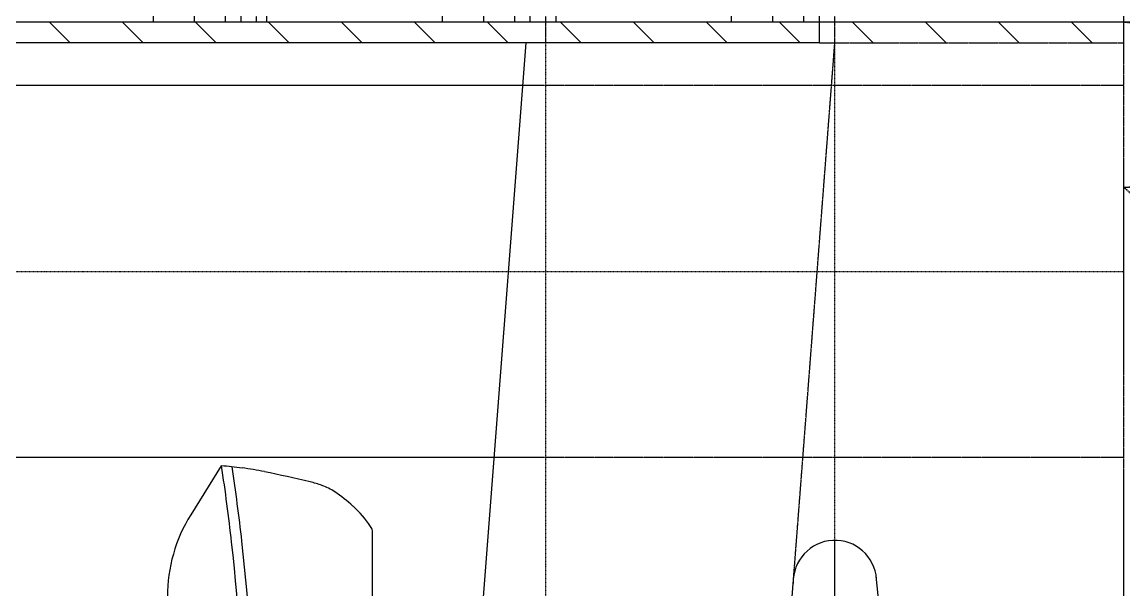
# Model space of a CAD drawing. Header units: millimetres. Extents: x 315178 to 535220, y 80241 to 421603.
# Drawn here: x 411455 to 422127, y 339547 to 345043 of the extents above; entities that cross this region are included whole.
import ezdxf

# ---------------------------------------------------------------- set-up
doc = ezdxf.new("R2010")
doc.units = ezdxf.units.MM
doc.linetypes.add('DASHDOT2', pattern=[12.7, 6.35, -3.175, 0, -3.175])
doc.linetypes.add('HIDDEN2', pattern=[4.7625, 3.175, -1.5875])
for name, color, linetype in [('AUX-013', 7, 'DASHDOT2'), ('DIB-013', 7, 'Continuous'), ('DIB-018', 6, 'Continuous'), ('DIB-035', 1, 'Continuous'), ('DIB-050', 111, 'Continuous'), ('EJES', 6, 'DASHDOT2'), ('OCU-035', 1, 'HIDDEN2')]:
    doc.layers.add(name, color=color, linetype=linetype)

msp = doc.modelspace()

# ---------------------------------------------------------------- linework, layer by layer
at = {"layer": 'AUX-013'}
for p, q in [((422127, 345043), (439227, 343443)), ((422127, 343443), (439527, 345043)), ((422127, 343443), (439227, 327443)), ((422127, 343443), (441227, 328043))]:
    msp.add_line(p, q, dxfattribs=at)
at = {"layer": 'AUX-013', "color": 7, "linetype": 'DASHDOT2'}
msp.add_line((389316, 342629), (422127, 342629), dxfattribs=at)
at = {"layer": 'DIB-013', "color": 0}
for p, q in [((411920, 344843), (411720, 345043)), ((412627, 344843), (412427, 345043)), ((413334, 344843), (413134, 345043)), ((414041, 344843), (413841, 345043)), ((414748, 344843), (414548, 345043)), ((415456, 344843), (415256, 345043)), ((416163, 344843), (415963, 345043)), ((416870, 344843), (416670, 345043)), ((417577, 344843), (417377, 345043)), ((418284, 344843), (418084, 345043)), ((418991, 344843), (418791, 345043)), ((419698, 344843), (419498, 345043)), ((420405, 344843), (420205, 345043)), ((421112, 344843), (420912, 345043)), ((421820, 344843), (421620, 345043))]:
    msp.add_line(p, q, dxfattribs=at)
at = {"layer": 'DIB-018'}
for p, q in [((412727, 345043), (412727, 364643)), ((413127, 345043), (413127, 364643)), ((413427, 345043), (413427, 364643)), ((418327, 345043), (418327, 354843)), ((418727, 345043), (418727, 354843)), ((419027, 345043), (419027, 354843)), ((415527, 345043), (415527, 346520)), ((415927, 345043), (415927, 345688)), ((416227, 345043), (416227, 345697)), ((416377, 345043), (416377, 345709))]:
    msp.add_line(p, q, dxfattribs=at)
at = {"layer": 'DIB-035'}
for p, q in [((416627, 345043), (416627, 345730)), ((419327, 330643), (419327, 340027))]:
    msp.add_line(p, q, dxfattribs=at)
at = {"layer": 'DIB-050'}
for p, q in [((413577, 345043), (413577, 364643)), ((413827, 345043), (413827, 354843)), ((419177, 344843), (419177, 354843)), ((422127, 345043), (408127, 345043)), ((419177, 344843), (408127, 344843)), ((419177, 344843), (409377, 344843)), ((414987, 327286), (416339, 344843)), ((416127, 344429), (410339, 344429)), ((416127, 340829), (410339, 340829)), ((413384, 340749), (413089, 340274)), ((414851, 335807), (414851, 340119)), ((417987, 327443), (418924, 339611)), ((420927, 328443), (419728, 339680))]:
    msp.add_line(p, q, dxfattribs=at)
for points in [[(413384, 340749, -0.009823), (413482, 340008, -0.026378), (413601, 338007, -0.012147), (413584, 337083, -0.028423)], [(413486, 340739, -0.00949), (413581, 340019, -0.026378), (413701, 338007, -0.012092), (413684, 337083, -0.028015)]]:
    msp.add_lwpolyline(points, format="xyb", dxfattribs=at)
for centre, radius, start, end in [((412837, 334675), 6098, 82.9402, 84.8584), ((413256, 338052), 2696, 78.3092, 82.9402), ((410691, 325657), 15353, 76.6167, 78.3092), ((413990, 339524), 1099, 70.2878, 76.6167), ((414168, 340022), 570, 56.3099, 70.2878), ((413665, 339267), 1477, 47.6369, 56.3099), ((413943, 339571), 1066, 33.6901, 47.6369), ((414363, 339483), 1500, 148.1478, 180), ((414674, 340059), 187, 18.8575, 33.6901), ((419328, 339623), 404, 4.0522, 181.7095)]:
    msp.add_arc(centre, radius, start, end, dxfattribs=at)
at = {"layer": 'EJES'}
for p, q in [((416527, 330643), (416527, 344843)), ((419327, 340027), (419327, 344843)), ((439227, 343443), (422127, 343443))]:
    msp.add_line(p, q, dxfattribs=at)
at = {"layer": 'OCU-035'}
for p, q in [((422127, 327443), (422127, 374443)), ((413727, 345043), (413727, 350873)), ((416527, 344843), (416527, 350873)), ((419327, 344843), (419327, 350873)), ((441227, 345043), (422127, 345043)), ((418924, 339611), (419327, 344843)), ((419177, 344843), (422127, 344843)), ((422127, 344429), (416127, 344429)), ((422127, 340829), (416127, 340829))]:
    msp.add_line(p, q, dxfattribs=at)

doc.saveas('drawing.dxf')
